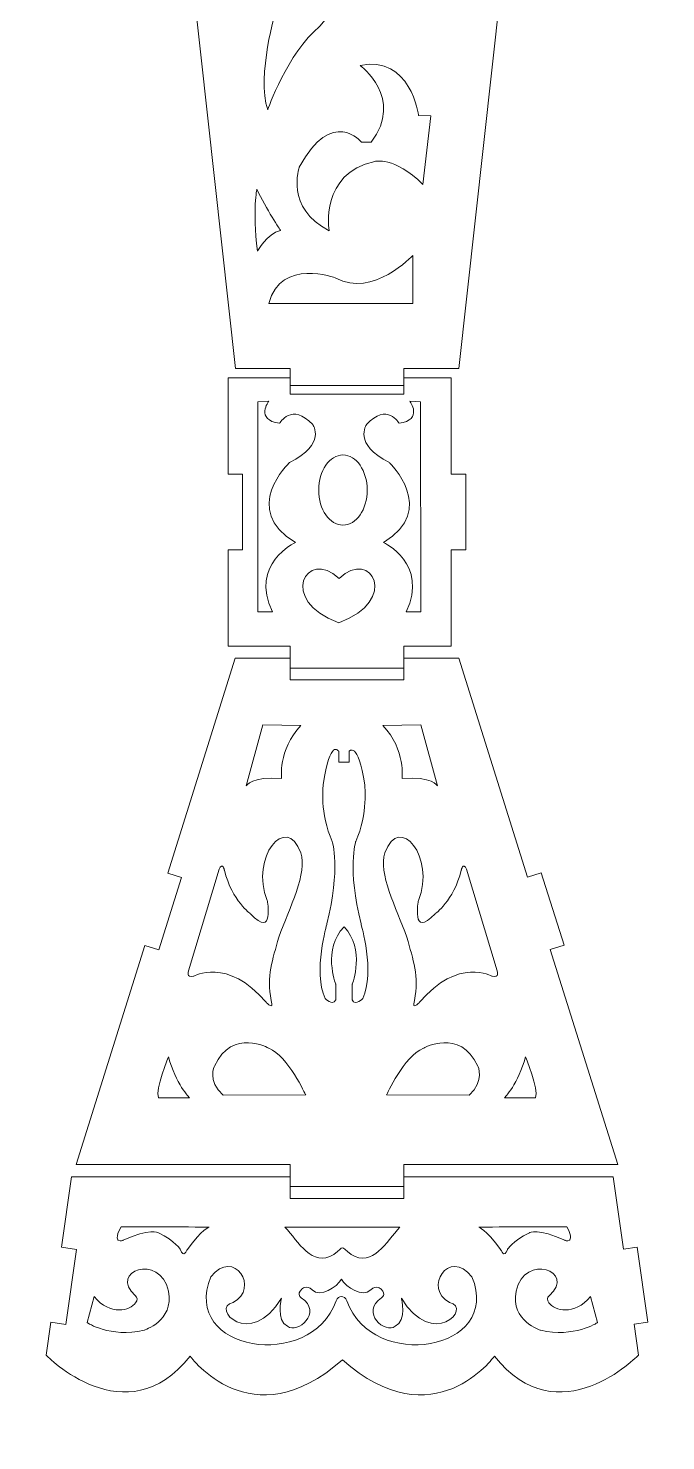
# Model space of a CAD drawing. Header units: centimetres. Extents: x -54.5 to 38.7, y -20.3 to 35.1.
# Drawn here: x -38.21 to -29.79, y -20.27 to -1.64 of the extents above; entities that cross this region are included whole.
import ezdxf

# ---------------------------------------------------------------- set-up
doc = ezdxf.new("R2010")
doc.units = ezdxf.units.CM
doc.header["$MEASUREMENT"] = 0
doc.layers.add('Layer 1', color=7, linetype='Continuous')

msp = doc.modelspace()

# ---------------------------------------------------------------- linework, layer by layer
at = {"layer": 'Layer 1', "color": 142, "lineweight": 9}
for points, knots in [([(-36.66678, 4.70011), (-36.66678, 4.70011), (-36.36797, 4.73303), (-36.36797, 4.73303), (-36.36797, 4.73303), (-36.36797, 4.73303), (-36.69811, 7.71481), (-36.69811, 7.71481), (-36.69811, 7.71481), (-36.69811, 7.71481), (-36.99691, 7.6818), (-36.99691, 7.6818), (-36.99691, 7.6818), (-36.99691, 7.6818), (-38.20521, 18.54301), (-38.20521, 18.54301), (-38.20521, 18.54301), (-38.20521, 18.54301), (-34.74832, 18.54301), (-34.74832, 18.54301), (-34.74832, 18.54301), (-34.74832, 18.54301), (-34.74832, 18.24301), (-34.74832, 18.24301), (-34.74832, 18.24301), (-34.74832, 18.24301), (-33.24832, 18.24301), (-33.24832, 18.24301), (-33.24832, 18.24301), (-33.24832, 18.24301), (-33.24832, 18.54301), (-33.24832, 18.54301), (-33.24832, 18.54301), (-33.24832, 18.54301), (-29.79144, 18.54301), (-29.79144, 18.54301), (-29.79144, 18.54301), (-29.79144, 18.54301), (-30.99052, 7.71308), (-30.99052, 7.71308), (-30.99052, 7.71308), (-30.99052, 7.71308), (-30.70741, 7.6818), (-30.70741, 7.6818), (-30.70741, 7.6818), (-30.70741, 7.6818), (-31.03754, 4.70011), (-31.03754, 4.70011), (-31.03754, 4.70011), (-31.03754, 4.70011), (-31.32066, 4.7313), (-31.32066, 4.7313), (-31.32066, 4.7313), (-31.32066, 4.7313), (-32.52294, -6.12757), (-32.52294, -6.12757), (-32.52294, -6.12757), (-32.52294, -6.12757), (-33.24832, -6.1277), (-33.24832, -6.1277), (-33.24832, -6.1277), (-33.24832, -6.1277), (-33.24832, -6.35105), (-33.24832, -6.35105), (-33.24832, -6.35105), (-33.24832, -6.35105), (-34.74832, -6.35105), (-34.74832, -6.35105), (-34.74832, -6.35105), (-34.74832, -6.35105), (-34.74832, -6.12797), (-34.74832, -6.12797), (-34.74832, -6.12797), (-34.74832, -6.12797), (-35.46982, -6.1281), (-35.46982, -6.1281), (-35.46982, -6.1281), (-35.46982, -6.1281), (-36.66678, 4.70011), (-36.66678, 4.70011)], [0, 0, 0, 0, 0.04761905, 0.04761905, 0.04761905, 0.04761905, 0.0952381, 0.0952381, 0.0952381, 0.0952381, 0.14285714, 0.14285714, 0.14285714, 0.14285714, 0.19047619, 0.19047619, 0.19047619, 0.19047619, 0.23809524, 0.23809524, 0.23809524, 0.23809524, 0.28571429, 0.28571429, 0.28571429, 0.28571429, 0.33333333, 0.33333333, 0.33333333, 0.33333333, 0.38095238, 0.38095238, 0.38095238, 0.38095238, 0.42857143, 0.42857143, 0.42857143, 0.42857143, 0.47619048, 0.47619048, 0.47619048, 0.47619048, 0.52380952, 0.52380952, 0.52380952, 0.52380952, 0.57142857, 0.57142857, 0.57142857, 0.57142857, 0.61904762, 0.61904762, 0.61904762, 0.61904762, 0.66666667, 0.66666667, 0.66666667, 0.66666667, 0.71428571, 0.71428571, 0.71428571, 0.71428571, 0.76190476, 0.76190476, 0.76190476, 0.76190476, 0.80952381, 0.80952381, 0.80952381, 0.80952381, 0.85714286, 0.85714286, 0.85714286, 0.85714286, 0.9047619, 0.9047619, 0.9047619, 0.9047619, 1, 1, 1, 1]), ([(-35.04481, -2.71585), (-35.04481, -2.71585), (-34.78518, -1.96848), (-34.36037, -1.61446), (-34.36037, -1.61446), (-34.36037, -1.61446), (-33.80968, -1.00083), (-33.75461, -0.37146), (-33.75461, -0.37146), (-33.75461, -0.37146), (-33.71528, -0.04103), (-34.10863, -0.08824), (-34.10863, -0.08824), (-34.10863, -0.08824), (-34.6908, -0.28492), (-34.93467, -1.39418), (-34.93467, -1.39418), (-34.93467, -1.39418), (-35.19428, -2.26743), (-35.04481, -2.71585)], [0, 0, 0, 0, 0.16666667, 0.16666667, 0.16666667, 0.16666667, 0.33333333, 0.33333333, 0.33333333, 0.33333333, 0.5, 0.5, 0.5, 0.5, 0.66666667, 0.66666667, 0.66666667, 0.66666667, 1, 1, 1, 1]), ([(-34.23462, -4.30992), (-34.23462, -4.30992), (-34.36049, -3.55076), (-33.63278, -3.39735), (-33.63278, -3.39735), (-33.63278, -3.39735), (-33.37709, -3.32261), (-32.99554, -3.70023), (-32.99554, -3.70023), (-32.99554, -3.70023), (-32.89128, -2.79354), (-32.89128, -2.79354), (-32.89128, -2.79354), (-32.89128, -2.79354), (-33.05256, -2.79157), (-33.05256, -2.79157), (-33.05256, -2.79157), (-33.05256, -2.79157), (-33.16463, -1.98518), (-33.82546, -2.13072), (-33.82546, -2.13072), (-33.82546, -2.13072), (-33.23434, -2.56029), (-33.67991, -3.14165), (-33.67991, -3.14165), (-33.67991, -3.14165), (-33.80579, -3.14165), (-33.80579, -3.14165), (-33.80579, -3.14165), (-33.80579, -3.14165), (-34.1952, -2.66963), (-34.62789, -3.47207), (-34.62789, -3.47207), (-34.62789, -3.47207), (-34.81668, -4.01392), (-34.23462, -4.30992)], [0, 0, 0, 0, 0.1, 0.1, 0.1, 0.1, 0.2, 0.2, 0.2, 0.2, 0.3, 0.3, 0.3, 0.3, 0.4, 0.4, 0.4, 0.4, 0.5, 0.5, 0.5, 0.5, 0.6, 0.6, 0.6, 0.6, 0.7, 0.7, 0.7, 0.7, 0.8, 0.8, 0.8, 0.8, 1, 1, 1, 1]), ([(-35.18123, -4.58137), (-35.18123, -4.58137), (-35.05928, -4.34928), (-34.87441, -4.30601), (-34.87441, -4.30601), (-34.87441, -4.30601), (-35.0691, -4.01888), (-35.18711, -3.76319), (-35.18711, -3.76319), (-35.18711, -3.76319), (-35.24511, -4.01489), (-35.18123, -4.58137)], [0, 0, 0, 0, 0.25, 0.25, 0.25, 0.25, 0.5, 0.5, 0.5, 0.5, 1, 1, 1, 1]), ([(-35.02975, -5.26981), (-35.02975, -5.26981), (-33.12984, -5.26981), (-33.12984, -5.26981), (-33.12984, -5.26981), (-33.12984, -5.26981), (-33.12984, -4.63652), (-33.12984, -4.63652), (-33.12984, -4.63652), (-33.12984, -4.63652), (-33.66086, -5.20294), (-34.14469, -4.93546), (-34.14469, -4.93546), (-34.14469, -4.93546), (-34.86847, -4.66012), (-35.02975, -5.26981)], [0, 0, 0, 0, 0.2, 0.2, 0.2, 0.2, 0.4, 0.4, 0.4, 0.4, 0.6, 0.6, 0.6, 0.6, 1, 1, 1, 1]), ([(-32.62239, -9.7904), (-32.62239, -9.7904), (-32.62239, -8.5204), (-32.62239, -8.5204), (-32.62239, -8.5204), (-32.62239, -8.5204), (-32.42796, -8.5204), (-32.42796, -8.5204), (-32.42796, -8.5204), (-32.42796, -8.5204), (-32.42796, -7.5204), (-32.42796, -7.5204), (-32.42796, -7.5204), (-32.42796, -7.5204), (-32.62239, -7.5204), (-32.62239, -7.5204), (-32.62239, -7.5204), (-32.62239, -7.5204), (-32.62239, -6.2504), (-32.62239, -6.2504), (-32.62239, -6.2504), (-32.62239, -6.2504), (-33.24832, -6.2504), (-33.24832, -6.2504), (-33.24832, -6.2504), (-33.24832, -6.2504), (-33.24832, -6.46608), (-33.24832, -6.46608), (-33.24832, -6.46608), (-33.24832, -6.46608), (-34.74832, -6.46608), (-34.74832, -6.46608), (-34.74832, -6.46608), (-34.74832, -6.46608), (-34.74832, -6.2504), (-34.74832, -6.2504), (-34.74832, -6.2504), (-34.74832, -6.2504), (-35.56869, -6.2504), (-35.56869, -6.2504), (-35.56869, -6.2504), (-35.56869, -6.2504), (-35.56869, -7.5204), (-35.56869, -7.5204), (-35.56869, -7.5204), (-35.56869, -7.5204), (-35.37658, -7.5204), (-35.37658, -7.5204), (-35.37658, -7.5204), (-35.37658, -7.5204), (-35.37658, -8.5204), (-35.37658, -8.5204), (-35.37658, -8.5204), (-35.37658, -8.5204), (-35.56869, -8.5204), (-35.56869, -8.5204), (-35.56869, -8.5204), (-35.56869, -8.5204), (-35.56869, -9.7904), (-35.56869, -9.7904), (-35.56869, -9.7904), (-35.56869, -9.7904), (-34.74832, -9.7904), (-34.74832, -9.7904), (-34.74832, -9.7904), (-34.74832, -9.7904), (-34.74832, -10.0804), (-34.74832, -10.0804), (-34.74832, -10.0804), (-34.74832, -10.0804), (-33.24832, -10.0804), (-33.24832, -10.0804), (-33.24832, -10.0804), (-33.24832, -10.0804), (-33.24832, -9.7904), (-33.24832, -9.7904), (-33.24832, -9.7904), (-33.24832, -9.7904), (-32.62239, -9.7904), (-32.62239, -9.7904)], [0, 0, 0, 0, 0.04761905, 0.04761905, 0.04761905, 0.04761905, 0.0952381, 0.0952381, 0.0952381, 0.0952381, 0.14285714, 0.14285714, 0.14285714, 0.14285714, 0.19047619, 0.19047619, 0.19047619, 0.19047619, 0.23809524, 0.23809524, 0.23809524, 0.23809524, 0.28571429, 0.28571429, 0.28571429, 0.28571429, 0.33333333, 0.33333333, 0.33333333, 0.33333333, 0.38095238, 0.38095238, 0.38095238, 0.38095238, 0.42857143, 0.42857143, 0.42857143, 0.42857143, 0.47619048, 0.47619048, 0.47619048, 0.47619048, 0.52380952, 0.52380952, 0.52380952, 0.52380952, 0.57142857, 0.57142857, 0.57142857, 0.57142857, 0.61904762, 0.61904762, 0.61904762, 0.61904762, 0.66666667, 0.66666667, 0.66666667, 0.66666667, 0.71428571, 0.71428571, 0.71428571, 0.71428571, 0.76190476, 0.76190476, 0.76190476, 0.76190476, 0.80952381, 0.80952381, 0.80952381, 0.80952381, 0.85714286, 0.85714286, 0.85714286, 0.85714286, 0.9047619, 0.9047619, 0.9047619, 0.9047619, 1, 1, 1, 1]), ([(-34.98345, -9.33749), (-34.98345, -9.33749), (-35.17724, -9.33749), (-35.17724, -9.33749), (-35.17724, -9.33749), (-35.17724, -9.33749), (-35.17587, -6.56629), (-35.17587, -6.56629), (-35.17587, -6.56629), (-35.17587, -6.56629), (-35.02963, -6.55712), (-35.02963, -6.55712), (-35.02963, -6.55712), (-35.02963, -6.55712), (-35.21662, -6.80623), (-34.88788, -6.85082), (-34.88788, -6.85082), (-34.88788, -6.85082), (-34.72804, -6.57024), (-34.45057, -6.86918), (-34.45057, -6.86918), (-34.45057, -6.86918), (-34.26365, -7.12355), (-34.75825, -7.37004), (-34.75825, -7.37004), (-34.75825, -7.37004), (-35.40971, -7.98892), (-34.67986, -8.42424), (-34.67986, -8.42424), (-34.67986, -8.42424), (-35.28613, -8.70747), (-34.98345, -9.33749)], [0, 0, 0, 0, 0.11111111, 0.11111111, 0.11111111, 0.11111111, 0.22222222, 0.22222222, 0.22222222, 0.22222222, 0.33333333, 0.33333333, 0.33333333, 0.33333333, 0.44444444, 0.44444444, 0.44444444, 0.44444444, 0.55555556, 0.55555556, 0.55555556, 0.55555556, 0.66666667, 0.66666667, 0.66666667, 0.66666667, 0.77777778, 0.77777778, 0.77777778, 0.77777778, 1, 1, 1, 1]), ([(-33.21616, -9.33749), (-33.21616, -9.33749), (-33.02529, -9.33749), (-33.02529, -9.33749), (-33.02529, -9.33749), (-33.02529, -9.33749), (-33.02663, -6.56629), (-33.02663, -6.56629), (-33.02663, -6.56629), (-33.02663, -6.56629), (-33.17067, -6.55712), (-33.17067, -6.55712), (-33.17067, -6.55712), (-33.17067, -6.55712), (-32.9865, -6.80623), (-33.3103, -6.85082), (-33.3103, -6.85082), (-33.3103, -6.85082), (-33.46774, -6.57024), (-33.74105, -6.86918), (-33.74105, -6.86918), (-33.74105, -6.86918), (-33.92517, -7.12355), (-33.43798, -7.37004), (-33.43798, -7.37004), (-33.43798, -7.37004), (-32.7963, -7.98892), (-33.5152, -8.42424), (-33.5152, -8.42424), (-33.5152, -8.42424), (-32.91803, -8.70747), (-33.21616, -9.33749)], [0, 0, 0, 0, 0.11111111, 0.11111111, 0.11111111, 0.11111111, 0.22222222, 0.22222222, 0.22222222, 0.22222222, 0.33333333, 0.33333333, 0.33333333, 0.33333333, 0.44444444, 0.44444444, 0.44444444, 0.44444444, 0.55555556, 0.55555556, 0.55555556, 0.55555556, 0.66666667, 0.66666667, 0.66666667, 0.66666667, 0.77777778, 0.77777778, 0.77777778, 0.77777778, 1, 1, 1, 1]), ([(-34.0519, -8.19498), (-33.87522, -8.19498), (-33.73198, -7.98771), (-33.73198, -7.73205), (-33.73198, -7.73205), (-33.73198, -7.47638), (-33.87522, -7.26911), (-34.0519, -7.26911), (-34.0519, -7.26911), (-34.22858, -7.26911), (-34.37182, -7.47638), (-34.37182, -7.73205), (-34.37182, -7.73205), (-34.37182, -7.98771), (-34.22858, -8.19498), (-34.0519, -8.19498)], [0, 0, 0, 0, 0.2, 0.2, 0.2, 0.2, 0.4, 0.4, 0.4, 0.4, 0.6, 0.6, 0.6, 0.6, 1, 1, 1, 1]), ([(-34.10377, -8.89791), (-33.67277, -8.49117), (-33.29779, -9.1895), (-34.10722, -9.48369), (-34.10722, -9.48369), (-34.91664, -9.1895), (-34.53477, -8.49117), (-34.10377, -8.89791)], [0, 0, 0, 0, 0.33333333, 0.33333333, 0.33333333, 0.33333333, 1, 1, 1, 1]), ([(-30.42326, -16.62911), (-30.42326, -16.62911), (-31.31522, -13.79371), (-31.31522, -13.79371), (-31.31522, -13.79371), (-31.31522, -13.79371), (-31.1338, -13.73651), (-31.1338, -13.73651), (-31.1338, -13.73651), (-31.1338, -13.73651), (-31.4339, -12.7826), (-31.4339, -12.7826), (-31.4339, -12.7826), (-31.4339, -12.7826), (-31.6153, -12.83979), (-31.6153, -12.83979), (-31.6153, -12.83979), (-31.6153, -12.83979), (-32.52438, -9.94996), (-32.52438, -9.94996), (-32.52438, -9.94996), (-32.52438, -9.94996), (-33.24832, -9.94996), (-33.24832, -9.94996), (-33.24832, -9.94996), (-33.24832, -9.94996), (-33.24832, -10.23414), (-33.24832, -10.23414), (-33.24832, -10.23414), (-33.24832, -10.23414), (-34.74832, -10.23414), (-34.74832, -10.23414), (-34.74832, -10.23414), (-34.74832, -10.23414), (-34.74832, -9.94996), (-34.74832, -9.94996), (-34.74832, -9.94996), (-34.74832, -9.94996), (-35.47227, -9.94996), (-35.47227, -9.94996), (-35.47227, -9.94996), (-35.47227, -9.94996), (-36.36417, -12.78519), (-36.36417, -12.78519), (-36.36417, -12.78519), (-36.36417, -12.78519), (-36.18224, -12.84255), (-36.18224, -12.84255), (-36.18224, -12.84255), (-36.18224, -12.84255), (-36.48236, -13.79646), (-36.48236, -13.79646), (-36.48236, -13.79646), (-36.48236, -13.79646), (-36.66426, -13.73911), (-36.66426, -13.73911), (-36.66426, -13.73911), (-36.66426, -13.73911), (-37.57339, -16.62911), (-37.57339, -16.62911), (-37.57339, -16.62911), (-37.57339, -16.62911), (-34.74832, -16.62911), (-34.74832, -16.62911), (-34.74832, -16.62911), (-34.74832, -16.62911), (-34.74832, -16.91911), (-34.74832, -16.91911), (-34.74832, -16.91911), (-34.74832, -16.91911), (-33.24832, -16.91911), (-33.24832, -16.91911), (-33.24832, -16.91911), (-33.24832, -16.91911), (-33.24832, -16.62911), (-33.24832, -16.62911), (-33.24832, -16.62911), (-33.24832, -16.62911), (-30.42326, -16.62911), (-30.42326, -16.62911)], [0, 0, 0, 0, 0.04761905, 0.04761905, 0.04761905, 0.04761905, 0.0952381, 0.0952381, 0.0952381, 0.0952381, 0.14285714, 0.14285714, 0.14285714, 0.14285714, 0.19047619, 0.19047619, 0.19047619, 0.19047619, 0.23809524, 0.23809524, 0.23809524, 0.23809524, 0.28571429, 0.28571429, 0.28571429, 0.28571429, 0.33333333, 0.33333333, 0.33333333, 0.33333333, 0.38095238, 0.38095238, 0.38095238, 0.38095238, 0.42857143, 0.42857143, 0.42857143, 0.42857143, 0.47619048, 0.47619048, 0.47619048, 0.47619048, 0.52380952, 0.52380952, 0.52380952, 0.52380952, 0.57142857, 0.57142857, 0.57142857, 0.57142857, 0.61904762, 0.61904762, 0.61904762, 0.61904762, 0.66666667, 0.66666667, 0.66666667, 0.66666667, 0.71428571, 0.71428571, 0.71428571, 0.71428571, 0.76190476, 0.76190476, 0.76190476, 0.76190476, 0.80952381, 0.80952381, 0.80952381, 0.80952381, 0.85714286, 0.85714286, 0.85714286, 0.85714286, 0.9047619, 0.9047619, 0.9047619, 0.9047619, 1, 1, 1, 1]), ([(-34.60735, -10.83716), (-34.60735, -10.83716), (-35.10889, -10.82985), (-35.10889, -10.82985), (-35.10889, -10.82985), (-35.10889, -10.82985), (-35.33, -11.63429), (-35.33, -11.63429), (-35.33, -11.63429), (-35.33, -11.63429), (-35.25449, -11.50264), (-34.86081, -11.53921), (-34.86081, -11.53921), (-34.86081, -11.53921), (-34.91474, -11.16625), (-34.60735, -10.83716)], [0, 0, 0, 0, 0.2, 0.2, 0.2, 0.2, 0.4, 0.4, 0.4, 0.4, 0.6, 0.6, 0.6, 0.6, 1, 1, 1, 1]), ([(-34.0378, -13.49454), (-33.74927, -13.78706), (-33.92892, -14.25007), (-33.92892, -14.25007), (-33.92892, -14.25007), (-33.92892, -14.25007), (-33.92892, -14.45848), (-33.92892, -14.45848), (-33.92892, -14.45848), (-33.88578, -14.54258), (-33.7887, -14.44021), (-33.7887, -14.44021), (-33.7887, -14.44021), (-33.6269, -14.08554), (-33.81299, -13.4566), (-33.81299, -13.4566), (-33.81299, -13.4566), (-33.99635, -12.7253), (-33.88309, -12.36697), (-33.88309, -12.36697), (-33.88309, -12.36697), (-33.71591, -12.00131), (-33.76445, -11.62105), (-33.76445, -11.62105), (-33.76445, -11.62105), (-33.85613, -11.02869), (-33.96938, -11.17861), (-33.96938, -11.17861), (-33.96938, -11.17861), (-33.96938, -11.17861), (-33.96938, -11.32121), (-33.96938, -11.32121), (-33.96938, -11.32121), (-33.96938, -11.32121), (-34.10711, -11.32121), (-34.10711, -11.32121), (-34.10711, -11.32121), (-34.10711, -11.32121), (-34.10711, -11.17861), (-34.10711, -11.17861), (-34.10711, -11.17861), (-34.10711, -11.17861), (-34.22172, -10.99395), (-34.31204, -11.62105), (-34.31204, -11.62105), (-34.31204, -11.62105), (-34.36057, -12.00131), (-34.1934, -12.36697), (-34.1934, -12.36697), (-34.1934, -12.36697), (-34.08014, -12.7253), (-34.2635, -13.4566), (-34.2635, -13.4566), (-34.2635, -13.4566), (-34.44958, -14.08554), (-34.28779, -14.44021), (-34.28779, -14.44021), (-34.28779, -14.44021), (-34.19071, -14.54258), (-34.14757, -14.45848), (-34.14757, -14.45848), (-34.14757, -14.45848), (-34.14757, -14.25007), (-34.14757, -14.25007), (-34.14757, -14.25007), (-34.14757, -14.25007), (-34.32632, -13.78706), (-34.0378, -13.49454)], [0, 0, 0, 0, 0.05555556, 0.05555556, 0.05555556, 0.05555556, 0.11111111, 0.11111111, 0.11111111, 0.11111111, 0.16666667, 0.16666667, 0.16666667, 0.16666667, 0.22222222, 0.22222222, 0.22222222, 0.22222222, 0.27777778, 0.27777778, 0.27777778, 0.27777778, 0.33333333, 0.33333333, 0.33333333, 0.33333333, 0.38888889, 0.38888889, 0.38888889, 0.38888889, 0.44444444, 0.44444444, 0.44444444, 0.44444444, 0.5, 0.5, 0.5, 0.5, 0.55555556, 0.55555556, 0.55555556, 0.55555556, 0.61111111, 0.61111111, 0.61111111, 0.61111111, 0.66666667, 0.66666667, 0.66666667, 0.66666667, 0.72222222, 0.72222222, 0.72222222, 0.72222222, 0.77777778, 0.77777778, 0.77777778, 0.77777778, 0.83333333, 0.83333333, 0.83333333, 0.83333333, 0.88888889, 0.88888889, 0.88888889, 0.88888889, 1, 1, 1, 1]), ([(-33.52521, -10.83716), (-33.52521, -10.83716), (-33.02367, -10.82985), (-33.02367, -10.82985), (-33.02367, -10.82985), (-33.02367, -10.82985), (-32.80256, -11.63429), (-32.80256, -11.63429), (-32.80256, -11.63429), (-32.80256, -11.63429), (-32.87807, -11.50264), (-33.27175, -11.53921), (-33.27175, -11.53921), (-33.27175, -11.53921), (-33.21782, -11.16625), (-33.52521, -10.83716)], [0, 0, 0, 0, 0.2, 0.2, 0.2, 0.2, 0.4, 0.4, 0.4, 0.4, 0.6, 0.6, 0.6, 0.6, 1, 1, 1, 1]), ([(-35.68713, -12.73484), (-35.68713, -12.73484), (-36.0889, -14.07678), (-36.0889, -14.07678), (-36.0889, -14.07678), (-36.0889, -14.07678), (-36.12935, -14.17185), (-36.02418, -14.14625), (-36.02418, -14.14625), (-36.02418, -14.14625), (-35.57924, -13.88663), (-35.06422, -14.48996), (-35.06422, -14.48996), (-35.06422, -14.48996), (-34.95096, -14.61429), (-34.9995, -14.46437), (-34.9995, -14.46437), (-35.06166, -14.1396), (-34.9811, -13.93709), (-34.8982, -13.62898), (-34.8982, -13.62898), (-34.75736, -13.24133), (-34.51632, -12.77957), (-34.60853, -12.51914), (-34.60853, -12.51914), (-34.79651, -11.9882), (-35.28296, -12.57348), (-35.05075, -13.14805), (-35.05075, -13.14805), (-35.05075, -13.14805), (-34.95367, -13.65996), (-35.27185, -13.32356), (-35.27185, -13.32356), (-35.27185, -13.32356), (-35.51454, -13.15537), (-35.617, -12.74584), (-35.617, -12.74584), (-35.617, -12.74584), (-35.63858, -12.62881), (-35.68713, -12.73484)], [0, 0, 0, 0, 0.09090909, 0.09090909, 0.09090909, 0.09090909, 0.18181818, 0.18181818, 0.18181818, 0.18181818, 0.27272727, 0.27272727, 0.27272727, 0.27272727, 0.36363636, 0.36363636, 0.36363636, 0.36363636, 0.45454545, 0.45454545, 0.45454545, 0.45454545, 0.54545455, 0.54545455, 0.54545455, 0.54545455, 0.63636364, 0.63636364, 0.63636364, 0.63636364, 0.72727273, 0.72727273, 0.72727273, 0.72727273, 0.81818182, 0.81818182, 0.81818182, 0.81818182, 1, 1, 1, 1]), ([(-32.4196, -12.73484), (-32.4196, -12.73484), (-32.01783, -14.07678), (-32.01783, -14.07678), (-32.01783, -14.07678), (-32.01783, -14.07678), (-31.97738, -14.17185), (-32.08254, -14.14625), (-32.08254, -14.14625), (-32.08254, -14.14625), (-32.52748, -13.88663), (-33.04251, -14.48996), (-33.04251, -14.48996), (-33.04251, -14.48996), (-33.15576, -14.61429), (-33.10722, -14.46437), (-33.10722, -14.46437), (-33.04507, -14.1396), (-33.12563, -13.93709), (-33.20852, -13.62898), (-33.20852, -13.62898), (-33.34937, -13.24133), (-33.59041, -12.77957), (-33.4982, -12.51914), (-33.4982, -12.51914), (-33.31021, -11.9882), (-32.82376, -12.57348), (-33.05598, -13.14805), (-33.05598, -13.14805), (-33.05598, -13.14805), (-33.15305, -13.65996), (-32.83487, -13.32356), (-32.83487, -13.32356), (-32.83487, -13.32356), (-32.59219, -13.15537), (-32.48972, -12.74584), (-32.48972, -12.74584), (-32.48972, -12.74584), (-32.46815, -12.62881), (-32.4196, -12.73484)], [0, 0, 0, 0, 0.09090909, 0.09090909, 0.09090909, 0.09090909, 0.18181818, 0.18181818, 0.18181818, 0.18181818, 0.27272727, 0.27272727, 0.27272727, 0.27272727, 0.36363636, 0.36363636, 0.36363636, 0.36363636, 0.45454545, 0.45454545, 0.45454545, 0.45454545, 0.54545455, 0.54545455, 0.54545455, 0.54545455, 0.63636364, 0.63636364, 0.63636364, 0.63636364, 0.72727273, 0.72727273, 0.72727273, 0.72727273, 0.81818182, 0.81818182, 0.81818182, 0.81818182, 1, 1, 1, 1]), ([(-34.54364, -15.71258), (-34.54364, -15.71258), (-34.77553, -15.19886), (-35.029, -15.09649), (-35.029, -15.09649), (-35.029, -15.09649), (-35.51033, -14.82226), (-35.74761, -15.33052), (-35.74761, -15.33052), (-35.74761, -15.33052), (-35.84467, -15.52433), (-35.63436, -15.71446), (-35.63436, -15.71446), (-35.63436, -15.71446), (-34.54364, -15.71258), (-34.54364, -15.71258)], [0, 0, 0, 0, 0.2, 0.2, 0.2, 0.2, 0.4, 0.4, 0.4, 0.4, 0.6, 0.6, 0.6, 0.6, 1, 1, 1, 1]), ([(-33.47613, -15.71258), (-33.47613, -15.71258), (-33.24424, -15.19886), (-32.99078, -15.09649), (-32.99078, -15.09649), (-32.99078, -15.09649), (-32.50944, -14.82226), (-32.27216, -15.33052), (-32.27216, -15.33052), (-32.27216, -15.33052), (-32.1751, -15.52433), (-32.38542, -15.71446), (-32.38542, -15.71446), (-32.38542, -15.71446), (-33.47613, -15.71258), (-33.47613, -15.71258)], [0, 0, 0, 0, 0.2, 0.2, 0.2, 0.2, 0.4, 0.4, 0.4, 0.4, 0.6, 0.6, 0.6, 0.6, 1, 1, 1, 1]), ([(-36.35326, -15.20807), (-36.35326, -15.20807), (-36.53662, -15.63952), (-36.48539, -15.74922), (-36.48539, -15.74922), (-36.48539, -15.74922), (-36.07822, -15.74922), (-36.07822, -15.74922), (-36.07822, -15.74922), (-36.07822, -15.74922), (-36.25889, -15.5664), (-36.35326, -15.20807)], [0, 0, 0, 0, 0.25, 0.25, 0.25, 0.25, 0.5, 0.5, 0.5, 0.5, 1, 1, 1, 1]), ([(-31.64339, -15.20807), (-31.64339, -15.20807), (-31.46003, -15.63952), (-31.51126, -15.74922), (-31.51126, -15.74922), (-31.51126, -15.74922), (-31.91843, -15.74922), (-31.91843, -15.74922), (-31.91843, -15.74922), (-31.91843, -15.74922), (-31.73776, -15.5664), (-31.64339, -15.20807)], [0, 0, 0, 0, 0.25, 0.25, 0.25, 0.25, 0.5, 0.5, 0.5, 0.5, 1, 1, 1, 1]), ([(-34.05838, -19.2073), (-32.85132, -20.27426), (-32.05277, -19.1581), (-32.05277, -19.1581), (-32.05277, -19.1581), (-31.20675, -20.23045), (-30.15176, -19.14598), (-30.15176, -19.14598), (-30.15176, -19.14598), (-30.15176, -19.14598), (-30.20959, -18.73715), (-30.20959, -18.73715), (-30.20959, -18.73715), (-30.20959, -18.73715), (-30.02761, -18.71149), (-30.02761, -18.71149), (-30.02761, -18.71149), (-30.02761, -18.71149), (-30.16747, -17.72141), (-30.16747, -17.72141), (-30.16747, -17.72141), (-30.16747, -17.72141), (-30.34962, -17.74709), (-30.34962, -17.74709), (-30.34962, -17.74709), (-30.34962, -17.74709), (-30.48473, -16.79185), (-30.48473, -16.79185), (-30.48473, -16.79185), (-30.48473, -16.79185), (-33.24832, -16.79185), (-33.24832, -16.79185), (-33.24832, -16.79185), (-33.24832, -16.79185), (-33.24832, -17.07867), (-33.24832, -17.07867), (-33.24832, -17.07867), (-33.24832, -17.07867), (-34.74832, -17.07867), (-34.74832, -17.07867), (-34.74832, -17.07867), (-34.74832, -17.07867), (-34.74832, -16.79185), (-34.74832, -16.79185), (-34.74832, -16.79185), (-34.74832, -16.79185), (-37.63606, -16.79185), (-37.63606, -16.79185), (-37.63606, -16.79185), (-37.63606, -16.79185), (-37.76757, -17.72161), (-37.76757, -17.72161), (-37.76757, -17.72161), (-37.76757, -17.72161), (-37.57019, -17.74944), (-37.57019, -17.74944), (-37.57019, -17.74944), (-37.57019, -17.74944), (-37.71011, -18.73951), (-37.71011, -18.73951), (-37.71011, -18.73951), (-37.71011, -18.73951), (-37.90761, -18.71167), (-37.90761, -18.71167), (-37.90761, -18.71167), (-37.90761, -18.71167), (-37.96904, -19.14598), (-37.96904, -19.14598), (-37.96904, -19.14598), (-37.96904, -19.14598), (-36.91404, -20.23045), (-36.06802, -19.1581), (-36.06802, -19.1581), (-36.06802, -19.1581), (-35.26544, -20.27426), (-34.05838, -19.2073)], [0, 0, 0, 0, 0.05, 0.05, 0.05, 0.05, 0.1, 0.1, 0.1, 0.1, 0.15, 0.15, 0.15, 0.15, 0.2, 0.2, 0.2, 0.2, 0.25, 0.25, 0.25, 0.25, 0.3, 0.3, 0.3, 0.3, 0.35, 0.35, 0.35, 0.35, 0.4, 0.4, 0.4, 0.4, 0.45, 0.45, 0.45, 0.45, 0.5, 0.5, 0.5, 0.5, 0.55, 0.55, 0.55, 0.55, 0.6, 0.6, 0.6, 0.6, 0.65, 0.65, 0.65, 0.65, 0.7, 0.7, 0.7, 0.7, 0.75, 0.75, 0.75, 0.75, 0.8, 0.8, 0.8, 0.8, 0.85, 0.85, 0.85, 0.85, 0.9, 0.9, 0.9, 0.9, 1, 1, 1, 1]), ([(-35.81893, -17.45716), (-35.81893, -17.45716), (-35.90247, -17.47601), (-36.10993, -17.75353), (-36.10993, -17.75353), (-36.10993, -17.75353), (-36.15575, -17.87478), (-36.19615, -17.75353), (-36.19615, -17.75353), (-36.19615, -17.75353), (-36.26082, -17.64038), (-36.48714, -17.52991), (-36.48714, -17.52991), (-36.48714, -17.52991), (-36.60299, -17.46792), (-36.95325, -17.62958), (-36.95325, -17.62958), (-36.95325, -17.62958), (-36.98566, -17.65113), (-37.01597, -17.62958), (-37.01597, -17.62958), (-37.01597, -17.62958), (-37.06515, -17.59794), (-36.98027, -17.45244), (-36.98027, -17.45244), (-36.98027, -17.45244), (-35.81893, -17.45244), (-35.81893, -17.45716)], [0, 0, 0, 0, 0.125, 0.125, 0.125, 0.125, 0.25, 0.25, 0.25, 0.25, 0.375, 0.375, 0.375, 0.375, 0.5, 0.5, 0.5, 0.5, 0.625, 0.625, 0.625, 0.625, 0.75, 0.75, 0.75, 0.75, 1, 1, 1, 1]), ([(-34.17284, -17.81885), (-34.46177, -17.98566), (-34.63628, -17.65324), (-34.81678, -17.45512), (-34.81678, -17.45512), (-34.81678, -17.45512), (-33.29927, -17.45512), (-33.29927, -17.45512), (-33.29927, -17.45512), (-33.47978, -17.65324), (-33.65429, -17.98566), (-33.94321, -17.81885), (-33.94321, -17.81885), (-34.09467, -17.69643), (-34.02116, -17.69657), (-34.17284, -17.81885)], [0, 0, 0, 0, 0.2, 0.2, 0.2, 0.2, 0.4, 0.4, 0.4, 0.4, 0.6, 0.6, 0.6, 0.6, 1, 1, 1, 1]), ([(-32.25917, -17.45716), (-32.25917, -17.45716), (-32.17564, -17.47601), (-31.96817, -17.75353), (-31.96817, -17.75353), (-31.96817, -17.75353), (-31.92236, -17.87478), (-31.88195, -17.75353), (-31.88195, -17.75353), (-31.88195, -17.75353), (-31.81729, -17.64038), (-31.59096, -17.52991), (-31.59096, -17.52991), (-31.59096, -17.52991), (-31.47512, -17.46792), (-31.12485, -17.62958), (-31.12485, -17.62958), (-31.12485, -17.62958), (-31.09245, -17.65113), (-31.06213, -17.62958), (-31.06213, -17.62958), (-31.06213, -17.62958), (-31.01296, -17.59794), (-31.09784, -17.45244), (-31.09784, -17.45244), (-31.09784, -17.45244), (-32.25917, -17.45244), (-32.25917, -17.45716)], [0, 0, 0, 0, 0.125, 0.125, 0.125, 0.125, 0.25, 0.25, 0.25, 0.25, 0.375, 0.375, 0.375, 0.375, 0.5, 0.5, 0.5, 0.5, 0.625, 0.625, 0.625, 0.625, 0.75, 0.75, 0.75, 0.75, 1, 1, 1, 1]), ([(-37.33682, -18.37003), (-37.33682, -18.37003), (-37.42663, -18.71581), (-37.42663, -18.71581), (-37.42663, -18.71581), (-37.42663, -18.71581), (-37.12128, -18.92239), (-36.6767, -18.81461), (-36.6767, -18.81461), (-36.6767, -18.81461), (-36.28152, -18.69784), (-36.35337, -18.30267), (-36.35337, -18.30267), (-36.46827, -17.78558), (-37.15002, -18.04376), (-36.79354, -18.35768), (-36.79354, -18.35768), (-36.75968, -18.38751), (-36.76251, -18.41918), (-36.78827, -18.45505), (-36.78827, -18.45505), (-36.85963, -18.5544), (-37.12035, -18.63489), (-37.33682, -18.37003)], [0, 0, 0, 0, 0.14285714, 0.14285714, 0.14285714, 0.14285714, 0.28571429, 0.28571429, 0.28571429, 0.28571429, 0.42857143, 0.42857143, 0.42857143, 0.42857143, 0.57142857, 0.57142857, 0.57142857, 0.57142857, 0.71428571, 0.71428571, 0.71428571, 0.71428571, 1, 1, 1, 1]), ([(-34.00194, -18.42955), (-33.66441, -19.3687), (-31.94648, -19.09546), (-32.34933, -18.11076), (-32.34933, -18.11076), (-32.65382, -17.7262), (-32.99879, -18.2649), (-32.64346, -18.4498), (-32.64346, -18.4498), (-32.33739, -18.5189), (-32.86835, -19.07802), (-33.28113, -18.39142), (-33.28113, -18.39142), (-33.28113, -18.39142), (-33.20479, -18.6923), (-33.36196, -18.76414), (-33.36196, -18.76414), (-33.48594, -18.86744), (-33.83405, -18.58707), (-33.54158, -18.38693), (-33.54158, -18.38693), (-33.54158, -18.38693), (-33.47423, -18.351), (-33.54832, -18.27242), (-33.54832, -18.27242), (-33.54832, -18.27242), (-33.61119, -18.21629), (-33.68529, -18.2814), (-33.68529, -18.2814), (-33.79382, -18.3941), (-34.01163, -18.24566), (-34.07204, -18.14388), (-34.07204, -18.14388), (-34.13245, -18.24566), (-34.3506, -18.3941), (-34.45913, -18.2814), (-34.45913, -18.2814), (-34.53322, -18.21629), (-34.5961, -18.27242), (-34.5961, -18.27242), (-34.5961, -18.27242), (-34.67019, -18.351), (-34.60284, -18.38693), (-34.60284, -18.38693), (-34.60284, -18.38693), (-34.31037, -18.58707), (-34.65848, -18.86744), (-34.78246, -18.76414), (-34.78246, -18.76414), (-34.93963, -18.6923), (-34.86329, -18.39142), (-34.86329, -18.39142), (-34.86329, -18.39142), (-35.27607, -19.07802), (-35.80703, -18.5189), (-35.50096, -18.4498), (-35.50096, -18.4498), (-35.14563, -18.2649), (-35.4906, -17.7262), (-35.79509, -18.11076), (-35.79509, -18.11076), (-36.19793, -19.09546), (-34.4799, -19.36874), (-34.14248, -18.42955), (-34.14248, -18.42955), (-34.11412, -18.35061), (-34.03017, -18.35101), (-34.00194, -18.42955)], [0, 0, 0, 0, 0.05555556, 0.05555556, 0.05555556, 0.05555556, 0.11111111, 0.11111111, 0.11111111, 0.11111111, 0.16666667, 0.16666667, 0.16666667, 0.16666667, 0.22222222, 0.22222222, 0.22222222, 0.22222222, 0.27777778, 0.27777778, 0.27777778, 0.27777778, 0.33333333, 0.33333333, 0.33333333, 0.33333333, 0.38888889, 0.38888889, 0.38888889, 0.38888889, 0.44444444, 0.44444444, 0.44444444, 0.44444444, 0.5, 0.5, 0.5, 0.5, 0.55555556, 0.55555556, 0.55555556, 0.55555556, 0.61111111, 0.61111111, 0.61111111, 0.61111111, 0.66666667, 0.66666667, 0.66666667, 0.66666667, 0.72222222, 0.72222222, 0.72222222, 0.72222222, 0.77777778, 0.77777778, 0.77777778, 0.77777778, 0.83333333, 0.83333333, 0.83333333, 0.83333333, 0.88888889, 0.88888889, 0.88888889, 0.88888889, 1, 1, 1, 1]), ([(-30.78398, -18.37003), (-30.78398, -18.37003), (-30.69417, -18.71581), (-30.69417, -18.71581), (-30.69417, -18.71581), (-30.69417, -18.71581), (-30.99952, -18.92239), (-31.44409, -18.81461), (-31.44409, -18.81461), (-31.44409, -18.81461), (-31.83927, -18.69784), (-31.76742, -18.30267), (-31.76742, -18.30267), (-31.65252, -17.78558), (-30.97078, -18.04376), (-31.32726, -18.35768), (-31.32726, -18.35768), (-31.36112, -18.38751), (-31.35828, -18.41918), (-31.33252, -18.45505), (-31.33252, -18.45505), (-31.26117, -18.5544), (-31.00044, -18.63489), (-30.78398, -18.37003)], [0, 0, 0, 0, 0.14285714, 0.14285714, 0.14285714, 0.14285714, 0.28571429, 0.28571429, 0.28571429, 0.28571429, 0.42857143, 0.42857143, 0.42857143, 0.42857143, 0.57142857, 0.57142857, 0.57142857, 0.57142857, 0.71428571, 0.71428571, 0.71428571, 0.71428571, 1, 1, 1, 1])]:
    msp.add_open_spline(points, degree=3, knots=knots, dxfattribs=at)

doc.saveas('drawing.dxf')
